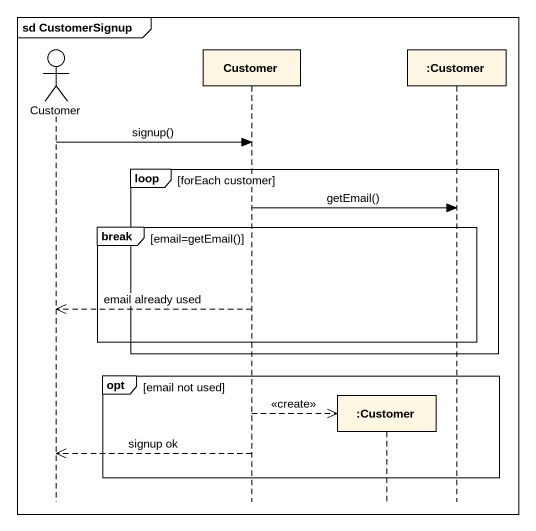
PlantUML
@startuml
mainframe sd CustomerSignup
hide footbox
actor Customer
participant "Customer" as Customer_2
participant ":Customer" as Customer_3
participant ":Customer" as Customer_4

Customer -> Customer_2 : signup()
loop forEach customer
  Customer_2 -> Customer_4 : getEmail()
  break email=getEmail()
    Customer_2 -->> Customer : email already used
  end
end
opt email not used
  Customer_2 -->> Customer_3 ** : <<create>>
  Customer_2 -->> Customer : signup ok
end
@enduml
